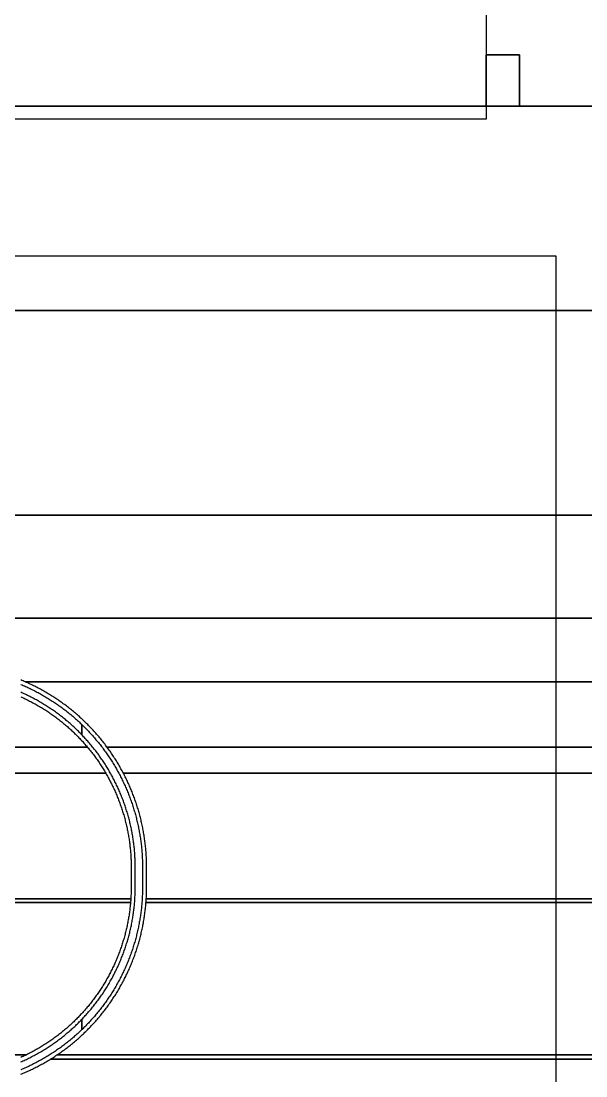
# Model space of a CAD drawing. Extents: x -3500 to 3500, y -3500 to 3500.
# Drawn here: x -581 to -305, y -1337 to -821 of the extents above; entities that cross this region are included whole.
import ezdxf

# ---------------------------------------------------------------- set-up
doc = ezdxf.new("R2010")
doc.units = 0
for name, color, linetype in [('L5D0', 3, 'CONTINUOUS'), ('L5D100', 7, 'CONTINUOUS'), ('L5D101', 6, 'CONTINUOUS'), ('L5D11', 2, 'CONTINUOUS'), ('L5D99', 4, 'CONTINUOUS')]:
    doc.layers.add(name, color=color, linetype=linetype)

# ---------------------------------------------------------------- blocks, each defined once
blk = doc.blocks.new('ground_main_5')
at = {"layer": 'L5D0'}
for points in [[(374.429, -1112.841), (-2334.91, -1112.841)], [(-2334.91, -1112.841), (374.429, -1112.841)], [(266.949, -1175.904), (-539.1215, -1175.904), (-539.478, -1175.4245), (-539.8565, -1174.9215), (-540.2385, -1174.421), (-540.624, -1173.923), (-541.012, -1173.4275), (-541.4035, -1172.934), (-541.798, -1172.4435), (-542.196, -1171.9555), (-542.597, -1171.4695), (-543.0005, -1170.9865), (-543.4075, -1170.506), (-543.8175, -1170.028), (-544.2305, -1169.553), (-544.6465, -1169.0805), (-545.066, -1168.6105), (-545.488, -1168.143), (-545.913, -1167.6785), (-546.3405, -1167.2165), (-546.7715, -1166.7575), (-547.2055, -1166.301), (-547.642, -1165.847), (-548.0815, -1165.3965), (-548.524, -1164.948), (-548.969, -1164.503), (-549.4175, -1164.0605), (-549.868, -1163.621), (-550.322, -1163.1845), (-550.7785, -1162.7505), (-551.2375, -1162.3195), (-551.575, -1162.007), (-551.6995, -1161.892), (-552.164, -1161.467), (-552.6315, -1161.045), (-553.1015, -1160.6255), (-553.574, -1160.2095), (-554.049, -1159.7965), (-554.527, -1159.3865), (-555.0075, -1158.9795), (-555.4905, -1158.576), (-555.9765, -1158.175), (-556.4645, -1157.7775), (-556.955, -1157.3825), (-557.4485, -1156.991), (-557.944, -1156.603), (-558.442, -1156.2175), (-558.9425, -1155.8355), (-559.4455, -1155.457), (-559.951, -1155.0815), (-560.459, -1154.709), (-560.969, -1154.34), (-561.4815, -1153.974), (-561.996, -1153.6115), (-562.513, -1153.252), (-563.0325, -1152.896), (-563.554, -1152.543), (-564.078, -1152.1935), (-564.604, -1151.8475), (-565.1325, -1151.505), (-565.6625, -1151.1655), (-566.195, -1150.8295), (-566.73, -1150.497), (-567.2665, -1150.168), (-567.8055, -1149.842), (-568.3465, -1149.52), (-568.8895, -1149.201), (-569.4345, -1148.8855), (-569.9815, -1148.5735), (-570.5305, -1148.265), (-571.081, -1147.96), (-571.634, -1147.6585), (-572.189, -1147.3605), (-572.7455, -1147.0665), (-573.304, -1146.7755), (-573.864, -1146.488), (-574.4265, -1146.2045), (-574.99, -1145.9245), (-575.556, -1145.648), (-576.1235, -1145.375), (-576.6925, -1145.1055), (-577.2635, -1144.84), (-577.836, -1144.5775), (-578.41, -1144.3195), (-578.986, -1144.0645), (-579.5635, -1143.8135), (-580.1425, -1143.566), (-580.723, -1143.3225), (-581.305, -1143.082)], [(-581.264, -1151.314), (-580.714, -1151.563), (-580.166, -1151.816), (-579.6195, -1152.0725), (-579.0745, -1152.3325), (-578.5315, -1152.5965), (-577.9905, -1152.8635), (-577.451, -1153.1345), (-576.9135, -1153.409), (-576.3775, -1153.687), (-575.8435, -1153.9685), (-575.3115, -1154.2535), (-574.781, -1154.542), (-574.2525, -1154.834), (-573.7265, -1155.1295), (-573.202, -1155.4285), (-572.6795, -1155.7305), (-572.159, -1156.0365), (-571.6405, -1156.346), (-571.124, -1156.6585), (-570.61, -1156.9745), (-570.098, -1157.294), (-569.5875, -1157.617), (-569.08, -1157.943), (-568.574, -1158.2725), (-568.0705, -1158.6055), (-567.569, -1158.942), (-567.07, -1159.2815), (-566.573, -1159.624), (-566.0785, -1159.97), (-565.586, -1160.3195), (-565.096, -1160.672), (-564.6085, -1161.028), (-564.123, -1161.387), (-563.6405, -1161.749), (-563.1595, -1162.1145), (-562.6815, -1162.483), (-562.206, -1162.8545), (-561.733, -1163.2295), (-561.262, -1163.6075), (-560.794, -1163.9885), (-560.328, -1164.3725), (-559.865, -1164.7595), (-559.4045, -1165.15), (-558.9465, -1165.543), (-558.491, -1165.9395), (-558.0385, -1166.3385), (-557.588, -1166.741), (-557.141, -1167.146), (-556.696, -1167.554), (-556.254, -1167.9655), (-555.8145, -1168.3795), (-555.378, -1168.796), (-554.944, -1169.216), (-554.513, -1169.6385), (-554.085, -1170.064), (-553.6595, -1170.492), (-553.237, -1170.923), (-552.817, -1171.357), (-552.4, -1171.7935), (-551.9865, -1172.233), (-551.575, -1172.675), (-551.167, -1173.12), (-550.762, -1173.5675), (-550.3595, -1174.0175), (-549.9605, -1174.47), (-549.564, -1174.9255), (-549.171, -1175.3835), (-548.7805, -1175.844), (-548.7305, -1175.904), (-2334.91, -1175.904)], [(-2334.91, -1175.904), (-548.7305, -1175.904), (-548.3935, -1176.307), (-548.0095, -1176.773), (-547.6285, -1177.241), (-547.2505, -1177.712), (-546.8755, -1178.185), (-546.504, -1178.6605), (-546.1355, -1179.1385), (-545.77, -1179.6195), (-545.408, -1180.102), (-545.049, -1180.5875), (-544.693, -1181.075), (-544.3405, -1181.565), (-543.991, -1182.0575), (-543.645, -1182.552), (-543.3025, -1183.049), (-542.963, -1183.548), (-542.6265, -1184.0495), (-542.2935, -1184.553), (-541.964, -1185.059), (-541.638, -1185.5665), (-541.315, -1186.077), (-540.9955, -1186.589), (-540.6795, -1187.1035), (-540.367, -1187.6195), (-540.0575, -1188.138), (-539.7515, -1188.6585), (-539.4495, -1189.181), (-539.1505, -1189.7055), (-538.855, -1190.2315), (-538.563, -1190.76), (-538.2745, -1191.2905), (-537.9895, -1191.8225), (-537.708, -1192.3565), (-537.43, -1192.8925), (-537.1555, -1193.43), (-536.8845, -1193.9695), (-536.6175, -1194.5105), (-536.3535, -1195.0535), (-536.0935, -1195.5985), (-535.837, -1196.145), (-535.584, -1196.693), (-535.335, -1197.243), (-535.089, -1197.794), (-534.847, -1198.3475), (-534.609, -1198.902), (-534.374, -1199.458), (-534.143, -1200.0155), (-533.916, -1200.575), (-533.692, -1201.1355), (-533.4725, -1201.698), (-533.256, -1202.2615), (-533.0435, -1202.8265), (-532.835, -1203.393), (-532.63, -1203.9605), (-532.4285, -1204.53), (-532.231, -1205.1), (-532.0375, -1205.672), (-531.8475, -1206.245), (-531.6615, -1206.819), (-531.479, -1207.3945), (-531.3005, -1207.971), (-531.1255, -1208.549), (-530.9545, -1209.128), (-530.7875, -1209.708), (-530.624, -1210.289), (-530.465, -1210.8715), (-530.309, -1211.4545), (-530.1575, -1212.039), (-530.0095, -1212.624), (-529.8655, -1213.2105), (-529.7255, -1213.7975), (-529.589, -1214.3855), (-529.457, -1214.9745), (-529.3285, -1215.5645), (-529.2035, -1216.155), (-529.083, -1216.7465), (-528.966, -1217.339), (-528.8535, -1217.932), (-528.7445, -1218.5255), (-528.6395, -1219.12), (-528.538, -1219.715), (-528.441, -1220.311), (-528.348, -1220.9075), (-528.2585, -1221.5045), (-528.173, -1222.102), (-528.0915, -1222.7), (-528.014, -1223.2985), (-527.9405, -1223.898), (-527.871, -1224.4975), (-527.8055, -1225.0975), (-527.744, -1225.698), (-527.686, -1226.299), (-527.6325, -1226.9), (-527.5825, -1227.502), (-527.537, -1228.1035), (-527.495, -1228.706), (-527.4575, -1229.3085), (-527.4235, -1229.911), (-527.3935, -1230.514), (-527.3675, -1231.117), (-527.346, -1231.7205), (-527.328, -1232.324), (-527.314, -1232.927), (-527.304, -1233.531), (-527.298, -1234.1345), (-527.296, -1234.738), (-527.296, -1244.262), (-527.298, -1244.8655), (-527.304, -1245.469), (-527.314, -1246.073), (-527.328, -1246.676), (-527.346, -1247.2795), (-527.3675, -1247.883), (-527.3935, -1248.486), (-527.4235, -1249.089), (-527.4575, -1249.6915), (-527.4825, -1250.094), (-2337.455, -1250.094)], [(229.93, -1250.094), (-519.9185, -1250.094), (-519.908, -1249.926), (-519.874, -1249.297), (-519.844, -1248.668), (-519.818, -1248.039), (-519.796, -1247.4095), (-519.778, -1246.7805), (-519.764, -1246.151), (-519.754, -1245.521), (-519.748, -1244.8915), (-519.746, -1244.262), (-519.746, -1234.738), (-519.748, -1234.1085), (-519.754, -1233.479), (-519.764, -1232.849), (-519.778, -1232.2195), (-519.796, -1231.5905), (-519.818, -1230.961), (-519.844, -1230.332), (-519.874, -1229.703), (-519.908, -1229.074), (-519.946, -1228.4455), (-519.988, -1227.8175), (-520.034, -1227.1895), (-520.084, -1226.5615), (-520.138, -1225.9345), (-520.196, -1225.3075), (-520.258, -1224.6805), (-520.324, -1224.0545), (-520.394, -1223.4285), (-520.468, -1222.8035), (-520.546, -1222.1785), (-520.6275, -1221.554), (-520.7135, -1220.9305), (-520.8035, -1220.307), (-520.897, -1219.6845), (-520.9945, -1219.0625), (-521.0965, -1218.441), (-521.202, -1217.8205), (-521.3115, -1217.2005), (-521.425, -1216.581), (-521.5425, -1215.9625), (-521.664, -1215.3445), (-521.789, -1214.7275), (-521.9185, -1214.111), (-522.0515, -1213.4955), (-522.1885, -1212.881), (-522.3295, -1212.2675), (-522.4745, -1211.6545), (-522.623, -1211.0425), (-522.776, -1210.432), (-522.9325, -1209.822), (-523.0925, -1209.213), (-523.257, -1208.605), (-523.425, -1207.9985), (-523.597, -1207.3925), (-523.773, -1206.788), (-523.9525, -1206.1845), (-524.136, -1205.582), (-524.3235, -1204.981), (-524.5145, -1204.381), (-524.7095, -1203.7825), (-524.908, -1203.185), (-525.111, -1202.5885), (-525.317, -1201.9935), (-525.5275, -1201.4), (-525.741, -1200.808), (-525.959, -1200.217), (-526.18, -1199.6275), (-526.4055, -1199.0395), (-526.6345, -1198.453), (-526.867, -1197.868), (-527.103, -1197.284), (-527.3435, -1196.702), (-527.587, -1196.1215), (-527.8345, -1195.5425), (-528.0855, -1194.965), (-528.3405, -1194.389), (-528.5985, -1193.815), (-528.861, -1193.2425), (-529.1265, -1192.6715), (-529.396, -1192.1025), (-529.669, -1191.535), (-529.9455, -1190.9695), (-530.2255, -1190.4055), (-530.509, -1189.843), (-530.7965, -1189.283), (-531.0875, -1188.7245), (-531.3815, -1188.168), (-531.6795, -1187.613), (-531.981, -1187.06), (-532.286, -1186.5095), (-532.5945, -1185.9605), (-532.9065, -1185.4135), (-533.222, -1184.8685), (-533.541, -1184.3255), (-533.863, -1183.7845), (-534.189, -1183.2455), (-534.518, -1182.709), (-534.8505, -1182.174), (-535.1865, -1181.6415), (-535.526, -1181.1115), (-535.8685, -1180.583), (-536.2145, -1180.057), (-536.564, -1179.533), (-536.917, -1179.0115), (-537.273, -1178.492), (-537.632, -1177.975), (-537.995, -1177.4605), (-538.361, -1176.948), (-538.73, -1176.438), (-539.1025, -1175.93), (-539.1215, -1175.904), (266.949, -1175.904)], [(-2337.455, -1250.094), (-527.4825, -1250.094), (-527.495, -1250.294), (-527.537, -1250.8965), (-527.5825, -1251.498), (-527.6325, -1252.1), (-527.686, -1252.701), (-527.744, -1253.302), (-527.8055, -1253.9025), (-527.871, -1254.5025), (-527.9405, -1255.102), (-528.014, -1255.7015), (-528.0915, -1256.3), (-528.173, -1256.898), (-528.2585, -1257.4955), (-528.348, -1258.0925), (-528.441, -1258.689), (-528.538, -1259.285), (-528.6395, -1259.88), (-528.7445, -1260.4745), (-528.8535, -1261.068), (-528.966, -1261.661), (-529.083, -1262.2535), (-529.2035, -1262.845), (-529.3285, -1263.4355), (-529.457, -1264.0255), (-529.589, -1264.6145), (-529.7255, -1265.2025), (-529.8655, -1265.7895), (-530.0095, -1266.376), (-530.1575, -1266.961), (-530.309, -1267.5455), (-530.465, -1268.1285), (-530.624, -1268.711), (-530.7875, -1269.292), (-530.9545, -1269.872), (-531.1255, -1270.451), (-531.3005, -1271.029), (-531.479, -1271.6055), (-531.6615, -1272.181), (-531.8475, -1272.755), (-532.0375, -1273.328), (-532.231, -1273.9), (-532.4285, -1274.4705), (-532.63, -1275.0395), (-532.835, -1275.607), (-533.0435, -1276.1735), (-533.256, -1276.7385), (-533.4725, -1277.302), (-533.692, -1277.8645), (-533.916, -1278.425), (-534.143, -1278.9845), (-534.374, -1279.542), (-534.609, -1280.098), (-534.847, -1280.6525), (-535.089, -1281.206), (-535.335, -1281.757), (-535.584, -1282.307), (-535.837, -1282.855), (-536.0935, -1283.4015), (-536.3535, -1283.9465), (-536.6175, -1284.4895), (-536.8845, -1285.0305), (-537.1555, -1285.57), (-537.43, -1286.1075), (-537.708, -1286.6435), (-537.9895, -1287.1775), (-538.2745, -1287.7095), (-538.563, -1288.24), (-538.855, -1288.7685), (-539.1505, -1289.2945), (-539.4495, -1289.819), (-539.7515, -1290.3415), (-540.0575, -1290.862), (-540.367, -1291.3805), (-540.6795, -1291.8965), (-540.9955, -1292.411), (-541.315, -1292.923), (-541.638, -1293.4335), (-541.964, -1293.941), (-542.2935, -1294.447), (-542.6265, -1294.9505), (-542.963, -1295.452), (-543.3025, -1295.951), (-543.645, -1296.448), (-543.991, -1296.9425), (-544.3405, -1297.435), (-544.693, -1297.925), (-545.049, -1298.4125), (-545.408, -1298.898), (-545.77, -1299.3805), (-546.1355, -1299.8615), (-546.504, -1300.3395), (-546.8755, -1300.815), (-547.2505, -1301.288), (-547.6285, -1301.759), (-548.0095, -1302.227), (-548.3935, -1302.693), (-548.7805, -1303.156), (-549.171, -1303.6165), (-549.564, -1304.0745), (-549.9605, -1304.53), (-550.3595, -1304.9825), (-550.762, -1305.4325), (-551.167, -1305.88), (-551.575, -1306.325), (-551.9865, -1306.767), (-552.4, -1307.2065), (-552.817, -1307.643), (-553.237, -1308.077), (-553.6595, -1308.508), (-554.085, -1308.936), (-554.513, -1309.3615), (-554.944, -1309.784), (-555.378, -1310.204), (-555.8145, -1310.6205), (-556.254, -1311.0345), (-556.696, -1311.446), (-557.141, -1311.854), (-557.588, -1312.259), (-558.0385, -1312.6615), (-558.491, -1313.0605), (-558.9465, -1313.457), (-559.4045, -1313.85), (-559.865, -1314.2405), (-560.328, -1314.6275), (-560.794, -1315.0115), (-561.262, -1315.3925), (-561.733, -1315.7705), (-562.206, -1316.1455), (-562.6815, -1316.517), (-563.1595, -1316.8855), (-563.6405, -1317.251), (-564.123, -1317.613), (-564.6085, -1317.972), (-565.096, -1318.328), (-565.586, -1318.6805), (-566.0785, -1319.03), (-566.573, -1319.376), (-567.07, -1319.7185), (-567.569, -1320.058), (-568.0705, -1320.3945), (-568.574, -1320.7275), (-569.08, -1321.057), (-569.5875, -1321.383), (-570.098, -1321.706), (-570.61, -1322.0255), (-571.124, -1322.3415), (-571.6405, -1322.654), (-572.159, -1322.9635), (-572.6795, -1323.2695), (-573.202, -1323.5715), (-573.7265, -1323.8705), (-574.2525, -1324.166), (-574.781, -1324.458), (-575.3115, -1324.7465), (-575.8435, -1325.0315), (-576.3775, -1325.313), (-576.9135, -1325.591), (-577.451, -1325.8655), (-577.9905, -1326.1365), (-578.5315, -1326.4035), (-579.0745, -1326.6675), (-579.6195, -1326.9275), (-580.166, -1327.184), (-580.714, -1327.437), (-581.264, -1327.686)], [(226.159, -1328.456), (-566.6545, -1328.456), (-566.195, -1328.1705), (-565.6625, -1327.8345), (-565.1325, -1327.495), (-564.604, -1327.1525), (-564.078, -1326.8065), (-563.554, -1326.457), (-563.0325, -1326.104), (-562.513, -1325.748), (-561.996, -1325.3885), (-561.4815, -1325.026), (-560.969, -1324.66), (-560.459, -1324.291), (-559.951, -1323.9185), (-559.4455, -1323.543), (-558.9425, -1323.1645), (-558.442, -1322.7825), (-557.944, -1322.397), (-557.4485, -1322.009), (-556.955, -1321.6175), (-556.4645, -1321.2225), (-555.9765, -1320.825), (-555.4905, -1320.424), (-555.0075, -1320.0205), (-554.527, -1319.6135), (-554.049, -1319.2035), (-553.574, -1318.7905), (-553.1015, -1318.3745), (-552.6315, -1317.955), (-552.164, -1317.533), (-551.6995, -1317.108), (-551.575, -1316.993), (-551.2375, -1316.6805), (-550.7785, -1316.2495), (-550.322, -1315.8155), (-549.868, -1315.379), (-549.4175, -1314.9395), (-548.969, -1314.497), (-548.524, -1314.052), (-548.0815, -1313.6035), (-547.642, -1313.153), (-547.2055, -1312.699), (-546.7715, -1312.2425), (-546.3405, -1311.7835), (-545.913, -1311.3215), (-545.488, -1310.857), (-545.066, -1310.3895), (-544.6465, -1309.9195), (-544.2305, -1309.447), (-543.8175, -1308.972), (-543.4075, -1308.494), (-543.0005, -1308.0135), (-542.671, -1307.619), (-542.597, -1307.5305), (-542.196, -1307.0445), (-541.798, -1306.5565), (-541.4035, -1306.066), (-541.012, -1305.5725), (-540.624, -1305.077), (-540.2385, -1304.579), (-539.8565, -1304.0785), (-539.478, -1303.5755), (-539.1025, -1303.07), (-538.73, -1302.562), (-538.361, -1302.052), (-537.995, -1301.5395), (-537.632, -1301.025), (-537.273, -1300.508), (-536.917, -1299.9885), (-536.564, -1299.467), (-536.2145, -1298.943), (-535.8685, -1298.417), (-535.526, -1297.8885), (-535.1865, -1297.3585), (-534.8505, -1296.826), (-534.518, -1296.291), (-534.189, -1295.7545), (-533.863, -1295.2155), (-533.541, -1294.6745), (-533.222, -1294.1315), (-532.9065, -1293.5865), (-532.5945, -1293.0395), (-532.286, -1292.4905), (-531.981, -1291.94), (-531.6795, -1291.387), (-531.3815, -1290.832), (-531.0875, -1290.2755), (-530.7965, -1289.717), (-530.509, -1289.157), (-530.2255, -1288.5945), (-529.9455, -1288.0305), (-529.669, -1287.465), (-529.396, -1286.8975), (-529.1265, -1286.3285), (-528.861, -1285.7575), (-528.5985, -1285.185), (-528.3405, -1284.611), (-528.0855, -1284.035), (-527.8345, -1283.4575), (-527.587, -1282.8785), (-527.3435, -1282.298), (-527.103, -1281.716), (-526.867, -1281.132), (-526.6345, -1280.547), (-526.4055, -1279.9605), (-526.18, -1279.3725), (-525.959, -1278.783), (-525.741, -1278.192), (-525.5275, -1277.6), (-525.317, -1277.0065), (-525.111, -1276.4115), (-524.908, -1275.815), (-524.7095, -1275.2175), (-524.5145, -1274.619), (-524.3235, -1274.019), (-524.136, -1273.418), (-523.9525, -1272.8155), (-523.773, -1272.212), (-523.597, -1271.6075), (-523.425, -1271.0015), (-523.257, -1270.395), (-523.0925, -1269.787), (-522.9325, -1269.178), (-522.776, -1268.568), (-522.623, -1267.9575), (-522.4745, -1267.3455), (-522.3295, -1266.7325), (-522.1885, -1266.119), (-522.0515, -1265.5045), (-521.9185, -1264.889), (-521.789, -1264.2725), (-521.664, -1263.6555), (-521.5425, -1263.0375), (-521.425, -1262.419), (-521.3115, -1261.7995), (-521.202, -1261.1795), (-521.0965, -1260.559), (-520.9945, -1259.9375), (-520.897, -1259.3155), (-520.8035, -1258.693), (-520.7135, -1258.0695), (-520.6275, -1257.446), (-520.546, -1256.8215), (-520.468, -1256.1965), (-520.394, -1255.5715), (-520.324, -1254.9455), (-520.258, -1254.3195), (-520.196, -1253.6925), (-520.138, -1253.0655), (-520.084, -1252.4385), (-520.034, -1251.8105), (-519.988, -1251.1825), (-519.946, -1250.5545), (-519.9185, -1250.094), (229.93, -1250.094)], [(-581.305, -1335.918), (-580.723, -1335.6775), (-580.1425, -1335.434), (-579.5635, -1335.1865), (-578.986, -1334.9355), (-578.41, -1334.6805), (-577.836, -1334.4225), (-577.2635, -1334.16), (-576.6925, -1333.8945), (-576.1235, -1333.625), (-575.556, -1333.352), (-574.99, -1333.0755), (-574.4265, -1332.7955), (-573.864, -1332.512), (-573.304, -1332.2245), (-572.7455, -1331.9335), (-572.189, -1331.6395), (-571.634, -1331.3415), (-571.081, -1331.04), (-570.5305, -1330.735), (-569.9815, -1330.4265), (-569.4345, -1330.1145), (-568.8895, -1329.799), (-568.3465, -1329.48), (-567.8055, -1329.158), (-567.2665, -1328.832), (-566.73, -1328.503), (-566.6545, -1328.456), (226.159, -1328.456)]]:
    blk.add_lwpolyline(points, dxfattribs=at)
blk = doc.blocks.new('TOP_main_5_Cheese_diff')
at = {"layer": 'L5D101'}
blk.add_lwpolyline([(-353.76, -862.5), (-353.76, -837.5), (-337.5, -837.5), (-337.5, -862.5)], close=True, dxfattribs=at)
blk = doc.blocks.new('TOP_main_5_Cheese_100')
at = {"layer": 'L5D100'}
for points in [[(37.5, -862.5), (-37.5, -862.5), (-37.5, -837.5), (-62.5, -837.5), (-62.5, -862.5), (-137.5, -862.5), (-137.5, -837.5), (-162.5, -837.5), (-162.5, -862.5), (-237.5, -862.5), (-237.5, -837.5), (-262.5, -837.5), (-262.5, -862.5), (-337.5, -862.5), (-337.5, -837.5), (-353.759, -837.5), (-353.759, -862.5), (-1837.5, -862.5)], [(-2334.91, -1062.5), (-262.5, -1062.5), (-237.5, -1062.5), (-162.5, -1062.5), (-137.5, -1062.5), (-62.5, -1062.5), (-37.5, -1062.5), (-37.5, -1037.5), (-62.5, -1037.5), (-62.5, -1062.5), (-137.5, -1062.5), (-137.5, -1037.5), (-162.5, -1037.5), (-162.5, -1062.5), (-237.5, -1062.5), (-237.5, -1037.5), (-262.5, -1037.5), (-262.5, -1062.5), (-2334.91, -1062.5)], [(-2334.91, -962.5), (-262.5, -962.5), (-237.5, -962.5), (-162.5, -962.5), (-137.5, -962.5), (-62.5, -962.5), (-37.5, -962.5), (-37.5, -937.5), (-62.5, -937.5), (-62.5, -962.5), (-137.5, -962.5), (-137.5, -937.5), (-162.5, -937.5), (-162.5, -962.5), (-237.5, -962.5), (-237.5, -937.5), (-262.5, -937.5), (-262.5, -962.5), (-2334.91, -962.5)], [(-2334.91, -862.5), (2334.91, -862.5)], [(301.1905, -1143.983), (-37.5, -1143.983), (-37.5, -1137.5), (-62.5, -1137.5), (-62.5, -1143.983), (-137.5, -1143.983), (-137.5, -1137.5), (-162.5, -1137.5), (-162.5, -1143.983), (-237.5, -1143.983), (-237.5, -1137.5), (-262.5, -1137.5), (-262.5, -1143.983), (-579.174, -1143.983), (-579.5635, -1143.8135), (-580.1425, -1143.566), (-580.723, -1143.3225), (-581.305, -1143.082)], [(-581.264, -1151.314), (-580.714, -1151.563), (-580.166, -1151.816), (-579.6195, -1152.0725), (-579.0745, -1152.3325), (-578.5315, -1152.5965), (-577.9905, -1152.8635), (-577.451, -1153.1345), (-576.9135, -1153.409), (-576.3775, -1153.687), (-575.8435, -1153.9685), (-575.3115, -1154.2535), (-574.781, -1154.542), (-574.2525, -1154.834), (-573.7265, -1155.1295), (-573.202, -1155.4285), (-572.6795, -1155.7305), (-572.159, -1156.0365), (-571.6405, -1156.346), (-571.124, -1156.6585), (-570.61, -1156.9745), (-570.098, -1157.294), (-569.5875, -1157.617), (-569.08, -1157.943), (-568.574, -1158.2725), (-568.0705, -1158.6055), (-567.569, -1158.942), (-567.07, -1159.2815), (-566.573, -1159.624), (-566.0785, -1159.97), (-565.586, -1160.3195), (-565.096, -1160.672), (-564.6085, -1161.028), (-564.123, -1161.387), (-563.6405, -1161.749), (-563.1595, -1162.1145), (-562.6815, -1162.483), (-562.206, -1162.8545), (-561.733, -1163.2295), (-561.262, -1163.6075), (-560.794, -1163.9885), (-560.328, -1164.3725), (-559.865, -1164.7595), (-559.4045, -1165.15), (-558.9465, -1165.543), (-558.491, -1165.9395), (-558.0385, -1166.3385), (-557.588, -1166.741), (-557.141, -1167.146), (-556.696, -1167.554), (-556.254, -1167.9655), (-555.8145, -1168.3795), (-555.378, -1168.796), (-554.944, -1169.216), (-554.513, -1169.6385), (-554.085, -1170.064), (-553.6595, -1170.492), (-553.237, -1170.923), (-552.817, -1171.357), (-552.4, -1171.7935), (-551.9865, -1172.233), (-551.575, -1172.675), (-551.167, -1173.12), (-550.762, -1173.5675), (-550.3595, -1174.0175), (-549.9605, -1174.47), (-549.564, -1174.9255), (-549.171, -1175.3835), (-548.7805, -1175.844), (-548.7305, -1175.904), (-548.3935, -1176.307), (-548.0095, -1176.773), (-547.6285, -1177.241), (-547.2505, -1177.712), (-546.8755, -1178.185), (-546.504, -1178.6605), (-546.1355, -1179.1385), (-545.77, -1179.6195), (-545.408, -1180.102), (-545.049, -1180.5875), (-544.693, -1181.075), (-544.3405, -1181.565), (-543.991, -1182.0575), (-543.645, -1182.552), (-543.3025, -1183.049), (-542.963, -1183.548), (-542.6265, -1184.0495), (-542.2935, -1184.553), (-541.964, -1185.059), (-541.638, -1185.5665), (-541.315, -1186.077), (-540.9955, -1186.589), (-540.6795, -1187.1035), (-540.367, -1187.6195), (-540.0575, -1188.138), (-539.7515, -1188.6585), (-539.7135, -1188.7245), (-2334.91, -1188.7245)], [(257.2465, -1188.7245), (-531.0875, -1188.7245), (-531.3815, -1188.168), (-531.6795, -1187.613), (-531.981, -1187.06), (-532.286, -1186.5095), (-532.5945, -1185.9605), (-532.9065, -1185.4135), (-533.222, -1184.8685), (-533.541, -1184.3255), (-533.863, -1183.7845), (-534.189, -1183.2455), (-534.518, -1182.709), (-534.8505, -1182.174), (-535.1865, -1181.6415), (-535.526, -1181.1115), (-535.8685, -1180.583), (-536.2145, -1180.057), (-536.564, -1179.533), (-536.917, -1179.0115), (-537.273, -1178.492), (-537.632, -1177.975), (-537.995, -1177.4605), (-538.361, -1176.948), (-538.73, -1176.438), (-539.1025, -1175.93), (-539.1215, -1175.904), (-539.478, -1175.4245), (-539.8565, -1174.9215), (-540.2385, -1174.421), (-540.624, -1173.923), (-541.012, -1173.4275), (-541.4035, -1172.934), (-541.798, -1172.4435), (-542.196, -1171.9555), (-542.597, -1171.4695), (-543.0005, -1170.9865), (-543.4075, -1170.506), (-543.8175, -1170.028), (-544.2305, -1169.553), (-544.6465, -1169.0805), (-545.066, -1168.6105), (-545.488, -1168.143), (-545.913, -1167.6785), (-546.3405, -1167.2165), (-546.7715, -1166.7575), (-547.2055, -1166.301), (-547.642, -1165.847), (-548.0815, -1165.3965), (-548.524, -1164.948), (-548.969, -1164.503), (-549.4175, -1164.0605), (-549.868, -1163.621), (-550.322, -1163.1845), (-550.7785, -1162.7505), (-551.0455, -1162.5), (-551.2375, -1162.3195), (-551.575, -1162.007), (-551.6995, -1161.892), (-552.164, -1161.467), (-552.6315, -1161.045), (-553.1015, -1160.6255), (-553.574, -1160.2095), (-554.049, -1159.7965), (-554.527, -1159.3865), (-555.0075, -1158.9795), (-555.4905, -1158.576), (-555.9765, -1158.175), (-556.4645, -1157.7775), (-556.955, -1157.3825), (-557.4485, -1156.991), (-557.944, -1156.603), (-558.442, -1156.2175), (-558.9425, -1155.8355), (-559.4455, -1155.457), (-559.951, -1155.0815), (-560.459, -1154.709), (-560.969, -1154.34), (-561.4815, -1153.974), (-561.996, -1153.6115), (-562.513, -1153.252), (-563.0325, -1152.896), (-563.554, -1152.543), (-564.078, -1152.1935), (-564.604, -1151.8475), (-565.1325, -1151.505), (-565.6625, -1151.1655), (-566.195, -1150.8295), (-566.73, -1150.497), (-567.2665, -1150.168), (-567.8055, -1149.842), (-568.3465, -1149.52), (-568.8895, -1149.201), (-569.4345, -1148.8855), (-569.9815, -1148.5735), (-570.5305, -1148.265), (-571.081, -1147.96), (-571.634, -1147.6585), (-572.189, -1147.3605), (-572.7455, -1147.0665), (-573.304, -1146.7755), (-573.864, -1146.488), (-574.4265, -1146.2045), (-574.99, -1145.9245), (-575.556, -1145.648), (-576.1235, -1145.375), (-576.6925, -1145.1055), (-577.2635, -1144.84), (-577.836, -1144.5775), (-578.41, -1144.3195), (-578.986, -1144.0645), (-579.174, -1143.983), (-262.5, -1143.983)], [(-2334.91, -1188.7245), (-539.7135, -1188.7245), (-539.4495, -1189.181), (-539.1505, -1189.7055), (-538.855, -1190.2315), (-538.563, -1190.76), (-538.2745, -1191.2905), (-537.9895, -1191.8225), (-537.708, -1192.3565), (-537.43, -1192.8925), (-537.1555, -1193.43), (-536.8845, -1193.9695), (-536.6175, -1194.5105), (-536.3535, -1195.0535), (-536.0935, -1195.5985), (-535.837, -1196.145), (-535.584, -1196.693), (-535.335, -1197.243), (-535.089, -1197.794), (-534.847, -1198.3475), (-534.609, -1198.902), (-534.374, -1199.458), (-534.143, -1200.0155), (-533.916, -1200.575), (-533.692, -1201.1355), (-533.4725, -1201.698), (-533.256, -1202.2615), (-533.0435, -1202.8265), (-532.835, -1203.393), (-532.63, -1203.9605), (-532.4285, -1204.53), (-532.231, -1205.1), (-532.0375, -1205.672), (-531.8475, -1206.245), (-531.6615, -1206.819), (-531.479, -1207.3945), (-531.3005, -1207.971), (-531.1255, -1208.549), (-530.9545, -1209.128), (-530.7875, -1209.708), (-530.624, -1210.289), (-530.465, -1210.8715), (-530.309, -1211.4545), (-530.1575, -1212.039), (-530.0095, -1212.624), (-529.8655, -1213.2105), (-529.7255, -1213.7975), (-529.589, -1214.3855), (-529.457, -1214.9745), (-529.3285, -1215.5645), (-529.2035, -1216.155), (-529.083, -1216.7465), (-528.966, -1217.339), (-528.8535, -1217.932), (-528.7445, -1218.5255), (-528.6395, -1219.12), (-528.538, -1219.715), (-528.441, -1220.311), (-528.348, -1220.9075), (-528.2585, -1221.5045), (-528.173, -1222.102), (-528.0915, -1222.7), (-528.014, -1223.2985), (-527.9405, -1223.898), (-527.871, -1224.4975), (-527.8055, -1225.0975), (-527.744, -1225.698), (-527.686, -1226.299), (-527.6325, -1226.9), (-527.5825, -1227.502), (-527.537, -1228.1035), (-527.495, -1228.706), (-527.4575, -1229.3085), (-527.4235, -1229.911), (-527.3935, -1230.514), (-527.3675, -1231.117), (-527.346, -1231.7205), (-527.328, -1232.324), (-527.314, -1232.927), (-527.304, -1233.531), (-527.298, -1234.1345), (-527.296, -1234.738), (-527.296, -1244.262), (-527.298, -1244.8655), (-527.304, -1245.469), (-527.314, -1246.073), (-527.328, -1246.676), (-527.346, -1247.2795), (-527.3675, -1247.883), (-527.3935, -1248.486), (-527.4235, -1249.089), (-527.4575, -1249.6915), (-527.4825, -1250.094), (-527.495, -1250.294), (-527.537, -1250.8965), (-527.5825, -1251.498), (-527.622, -1251.975), (-2337.5495, -1251.975)], [(-262.5, -1251.975), (-520.0475, -1251.975), (-520.034, -1251.8105), (-519.988, -1251.1825), (-519.946, -1250.5545), (-519.9185, -1250.094), (-519.908, -1249.926), (-519.874, -1249.297), (-519.844, -1248.668), (-519.818, -1248.039), (-519.796, -1247.4095), (-519.778, -1246.7805), (-519.764, -1246.151), (-519.754, -1245.521), (-519.748, -1244.8915), (-519.746, -1244.262), (-519.746, -1234.738), (-519.748, -1234.1085), (-519.754, -1233.479), (-519.764, -1232.849), (-519.778, -1232.2195), (-519.796, -1231.5905), (-519.818, -1230.961), (-519.844, -1230.332), (-519.874, -1229.703), (-519.908, -1229.074), (-519.946, -1228.4455), (-519.988, -1227.8175), (-520.034, -1227.1895), (-520.084, -1226.5615), (-520.138, -1225.9345), (-520.196, -1225.3075), (-520.258, -1224.6805), (-520.324, -1224.0545), (-520.394, -1223.4285), (-520.468, -1222.8035), (-520.546, -1222.1785), (-520.6275, -1221.554), (-520.7135, -1220.9305), (-520.8035, -1220.307), (-520.897, -1219.6845), (-520.9945, -1219.0625), (-521.0965, -1218.441), (-521.202, -1217.8205), (-521.3115, -1217.2005), (-521.425, -1216.581), (-521.5425, -1215.9625), (-521.664, -1215.3445), (-521.789, -1214.7275), (-521.9185, -1214.111), (-522.0515, -1213.4955), (-522.1885, -1212.881), (-522.3295, -1212.2675), (-522.4745, -1211.6545), (-522.623, -1211.0425), (-522.776, -1210.432), (-522.9325, -1209.822), (-523.0925, -1209.213), (-523.257, -1208.605), (-523.425, -1207.9985), (-523.597, -1207.3925), (-523.773, -1206.788), (-523.9525, -1206.1845), (-524.136, -1205.582), (-524.3235, -1204.981), (-524.5145, -1204.381), (-524.7095, -1203.7825), (-524.908, -1203.185), (-525.111, -1202.5885), (-525.317, -1201.9935), (-525.5275, -1201.4), (-525.741, -1200.808), (-525.959, -1200.217), (-526.18, -1199.6275), (-526.4055, -1199.0395), (-526.6345, -1198.453), (-526.867, -1197.868), (-527.103, -1197.284), (-527.3435, -1196.702), (-527.587, -1196.1215), (-527.8345, -1195.5425), (-528.0855, -1194.965), (-528.3405, -1194.389), (-528.5985, -1193.815), (-528.861, -1193.2425), (-529.1265, -1192.6715), (-529.396, -1192.1025), (-529.669, -1191.535), (-529.9455, -1190.9695), (-530.2255, -1190.4055), (-530.509, -1189.843), (-530.7965, -1189.283), (-531.0875, -1188.7245), (257.2465, -1188.7245)], [(-2337.5495, -1251.975), (-527.622, -1251.975), (-527.6325, -1252.1), (-527.686, -1252.701), (-527.744, -1253.302), (-527.8055, -1253.9025), (-527.871, -1254.5025), (-527.9405, -1255.102), (-528.014, -1255.7015), (-528.0915, -1256.3), (-528.173, -1256.898), (-528.2585, -1257.4955), (-528.348, -1258.0925), (-528.441, -1258.689), (-528.538, -1259.285), (-528.6395, -1259.88), (-528.7445, -1260.4745), (-528.8535, -1261.068), (-528.966, -1261.661), (-529.083, -1262.2535), (-529.2035, -1262.845), (-529.3285, -1263.4355), (-529.457, -1264.0255), (-529.589, -1264.6145), (-529.7255, -1265.2025), (-529.8655, -1265.7895), (-530.0095, -1266.376), (-530.1575, -1266.961), (-530.309, -1267.5455), (-530.465, -1268.1285), (-530.624, -1268.711), (-530.7875, -1269.292), (-530.9545, -1269.872), (-531.1255, -1270.451), (-531.3005, -1271.029), (-531.479, -1271.6055), (-531.6615, -1272.181), (-531.8475, -1272.755), (-532.0375, -1273.328), (-532.231, -1273.9), (-532.4285, -1274.4705), (-532.63, -1275.0395), (-532.835, -1275.607), (-533.0435, -1276.1735), (-533.256, -1276.7385), (-533.4725, -1277.302), (-533.692, -1277.8645), (-533.916, -1278.425), (-534.143, -1278.9845), (-534.374, -1279.542), (-534.609, -1280.098), (-534.847, -1280.6525), (-535.089, -1281.206), (-535.335, -1281.757), (-535.584, -1282.307), (-535.837, -1282.855), (-536.0935, -1283.4015), (-536.3535, -1283.9465), (-536.6175, -1284.4895), (-536.8845, -1285.0305), (-537.1555, -1285.57), (-537.43, -1286.1075), (-537.708, -1286.6435), (-537.9895, -1287.1775), (-538.2745, -1287.7095), (-538.563, -1288.24), (-538.855, -1288.7685), (-539.1505, -1289.2945), (-539.4495, -1289.819), (-539.7515, -1290.3415), (-540.0575, -1290.862), (-540.367, -1291.3805), (-540.6795, -1291.8965), (-540.9955, -1292.411), (-541.315, -1292.923), (-541.638, -1293.4335), (-541.964, -1293.941), (-542.2935, -1294.447), (-542.6265, -1294.9505), (-542.963, -1295.452), (-543.3025, -1295.951), (-543.645, -1296.448), (-543.991, -1296.9425), (-544.3405, -1297.435), (-544.693, -1297.925), (-545.049, -1298.4125), (-545.408, -1298.898), (-545.77, -1299.3805), (-546.1355, -1299.8615), (-546.504, -1300.3395), (-546.8755, -1300.815), (-547.2505, -1301.288), (-547.6285, -1301.759), (-548.0095, -1302.227), (-548.3935, -1302.693), (-548.7805, -1303.156), (-549.171, -1303.6165), (-549.564, -1304.0745), (-549.9605, -1304.53), (-550.3595, -1304.9825), (-550.762, -1305.4325), (-551.167, -1305.88), (-551.575, -1306.325), (-551.9865, -1306.767), (-552.4, -1307.2065), (-552.817, -1307.643), (-553.237, -1308.077), (-553.6595, -1308.508), (-554.085, -1308.936), (-554.513, -1309.3615), (-554.944, -1309.784), (-555.378, -1310.204), (-555.8145, -1310.6205), (-556.254, -1311.0345), (-556.696, -1311.446), (-557.141, -1311.854), (-557.588, -1312.259), (-558.0385, -1312.6615), (-558.491, -1313.0605), (-558.9465, -1313.457), (-559.4045, -1313.85), (-559.865, -1314.2405), (-560.328, -1314.6275), (-560.794, -1315.0115), (-561.262, -1315.3925), (-561.733, -1315.7705), (-562.206, -1316.1455), (-562.6815, -1316.517), (-563.1595, -1316.8855), (-563.6405, -1317.251), (-564.123, -1317.613), (-564.6085, -1317.972), (-565.096, -1318.328), (-565.586, -1318.6805), (-566.0785, -1319.03), (-566.573, -1319.376), (-567.07, -1319.7185), (-567.569, -1320.058), (-568.0705, -1320.3945), (-568.574, -1320.7275), (-569.08, -1321.057), (-569.5875, -1321.383), (-570.098, -1321.706), (-570.61, -1322.0255), (-571.124, -1322.3415), (-571.6405, -1322.654), (-572.159, -1322.9635), (-572.6795, -1323.2695), (-573.202, -1323.5715), (-573.7265, -1323.8705), (-574.2525, -1324.166), (-574.781, -1324.458), (-575.3115, -1324.7465), (-575.8435, -1325.0315), (-576.3775, -1325.313), (-576.9135, -1325.591), (-577.451, -1325.8655), (-577.9905, -1326.1365), (-578.504, -1326.39), (-2341.2925, -1326.39)], [(225.933, -1326.39), (-563.455, -1326.39), (-563.0325, -1326.104), (-562.513, -1325.748), (-561.996, -1325.3885), (-561.4815, -1325.026), (-560.969, -1324.66), (-560.459, -1324.291), (-559.951, -1323.9185), (-559.4455, -1323.543), (-558.9425, -1323.1645), (-558.442, -1322.7825), (-557.944, -1322.397), (-557.4485, -1322.009), (-556.955, -1321.6175), (-556.4645, -1321.2225), (-555.9765, -1320.825), (-555.4905, -1320.424), (-555.0075, -1320.0205), (-554.527, -1319.6135), (-554.049, -1319.2035), (-553.574, -1318.7905), (-553.1015, -1318.3745), (-552.6315, -1317.955), (-552.164, -1317.533), (-551.6995, -1317.108), (-551.575, -1316.993), (-551.2375, -1316.6805), (-550.7785, -1316.2495), (-550.322, -1315.8155), (-549.868, -1315.379), (-549.4175, -1314.9395), (-548.969, -1314.497), (-548.524, -1314.052), (-548.0815, -1313.6035), (-547.642, -1313.153), (-547.2055, -1312.699), (-546.7715, -1312.2425), (-546.3405, -1311.7835), (-545.913, -1311.3215), (-545.488, -1310.857), (-545.066, -1310.3895), (-544.6465, -1309.9195), (-544.2305, -1309.447), (-543.8175, -1308.972), (-543.4075, -1308.494), (-543.0005, -1308.0135), (-542.671, -1307.619), (-542.597, -1307.5305), (-542.196, -1307.0445), (-541.798, -1306.5565), (-541.4035, -1306.066), (-541.012, -1305.5725), (-540.624, -1305.077), (-540.2385, -1304.579), (-539.8565, -1304.0785), (-539.478, -1303.5755), (-539.1025, -1303.07), (-538.73, -1302.562), (-538.361, -1302.052), (-537.995, -1301.5395), (-537.632, -1301.025), (-537.273, -1300.508), (-536.917, -1299.9885), (-536.564, -1299.467), (-536.2145, -1298.943), (-535.8685, -1298.417), (-535.526, -1297.8885), (-535.1865, -1297.3585), (-534.8505, -1296.826), (-534.518, -1296.291), (-534.189, -1295.7545), (-533.863, -1295.2155), (-533.541, -1294.6745), (-533.222, -1294.1315), (-532.9065, -1293.5865), (-532.5945, -1293.0395), (-532.286, -1292.4905), (-531.981, -1291.94), (-531.6795, -1291.387), (-531.3815, -1290.832), (-531.0875, -1290.2755), (-530.7965, -1289.717), (-530.509, -1289.157), (-530.2255, -1288.5945), (-529.9455, -1288.0305), (-529.669, -1287.465), (-529.396, -1286.8975), (-529.1265, -1286.3285), (-528.861, -1285.7575), (-528.5985, -1285.185), (-528.3405, -1284.611), (-528.0855, -1284.035), (-527.8345, -1283.4575), (-527.587, -1282.8785), (-527.3435, -1282.298), (-527.103, -1281.716), (-526.867, -1281.132), (-526.6345, -1280.547), (-526.4055, -1279.9605), (-526.18, -1279.3725), (-525.959, -1278.783), (-525.741, -1278.192), (-525.5275, -1277.6), (-525.317, -1277.0065), (-525.111, -1276.4115), (-524.908, -1275.815), (-524.7095, -1275.2175), (-524.5145, -1274.619), (-524.3235, -1274.019), (-524.136, -1273.418), (-523.9525, -1272.8155), (-523.773, -1272.212), (-523.597, -1271.6075), (-523.425, -1271.0015), (-523.257, -1270.395), (-523.0925, -1269.787), (-522.9325, -1269.178), (-522.776, -1268.568), (-522.623, -1267.9575), (-522.4745, -1267.3455), (-522.3295, -1266.7325), (-522.1885, -1266.119), (-522.0515, -1265.5045), (-521.9185, -1264.889), (-521.789, -1264.2725), (-521.664, -1263.6555), (-521.5425, -1263.0375), (-521.4405, -1262.5), (-521.425, -1262.419), (-521.3115, -1261.7995), (-521.202, -1261.1795), (-521.0965, -1260.559), (-520.9945, -1259.9375), (-520.897, -1259.3155), (-520.8035, -1258.693), (-520.7135, -1258.0695), (-520.6275, -1257.446), (-520.546, -1256.8215), (-520.468, -1256.1965), (-520.394, -1255.5715), (-520.324, -1254.9455), (-520.258, -1254.3195), (-520.196, -1253.6925), (-520.138, -1253.0655), (-520.084, -1252.4385), (-520.0475, -1251.975), (-262.5, -1251.975)], [(-2341.2925, -1326.39), (-578.504, -1326.39), (-578.5315, -1326.4035), (-579.0745, -1326.6675), (-579.6195, -1326.9275), (-580.166, -1327.184), (-580.714, -1327.437), (-581.264, -1327.686)], [(-581.305, -1335.918), (-580.723, -1335.6775), (-580.1425, -1335.434), (-579.5635, -1335.1865), (-578.986, -1334.9355), (-578.41, -1334.6805), (-577.836, -1334.4225), (-577.2635, -1334.16), (-576.6925, -1333.8945), (-576.1235, -1333.625), (-575.556, -1333.352), (-574.99, -1333.0755), (-574.4265, -1332.7955), (-573.864, -1332.512), (-573.304, -1332.2245), (-572.7455, -1331.9335), (-572.189, -1331.6395), (-571.634, -1331.3415), (-571.081, -1331.04), (-570.5305, -1330.735), (-569.9815, -1330.4265), (-569.4345, -1330.1145), (-568.8895, -1329.799), (-568.3465, -1329.48), (-567.8055, -1329.158), (-567.2665, -1328.832), (-566.73, -1328.503), (-566.6545, -1328.456), (-566.195, -1328.1705), (-565.6625, -1327.8345), (-565.1325, -1327.495), (-564.604, -1327.1525), (-564.078, -1326.8065), (-563.554, -1326.457), (-563.455, -1326.39), (225.933, -1326.39)]]:
    blk.add_lwpolyline(points, dxfattribs=at)
blk = doc.blocks.new('TOP_main_5')
at = {"layer": 'L5D11'}
for points in [[(-581.203, -1145.289), (-580.6305, -1145.532), (-580.0595, -1145.778), (-579.49, -1146.028), (-578.922, -1146.2815), (-578.3555, -1146.539), (-577.791, -1146.8), (-577.228, -1147.064), (-576.6665, -1147.3325), (-576.107, -1147.604), (-575.5495, -1147.879), (-574.9935, -1148.158), (-574.439, -1148.4405), (-573.887, -1148.7265), (-573.3365, -1149.016), (-572.7875, -1149.309), (-572.241, -1149.6055), (-571.696, -1149.9055), (-571.153, -1150.209), (-570.612, -1150.5155), (-570.073, -1150.826), (-569.536, -1151.14), (-569.001, -1151.4575), (-568.468, -1151.778), (-567.9375, -1152.102), (-567.4085, -1152.4295), (-566.882, -1152.7605), (-566.3575, -1153.095), (-565.835, -1153.4325), (-565.315, -1153.7735), (-564.797, -1154.118), (-564.281, -1154.4655), (-563.7675, -1154.8165), (-563.2565, -1155.1705), (-562.7475, -1155.528), (-562.2405, -1155.889), (-561.736, -1156.253), (-561.234, -1156.62), (-560.7345, -1156.9905), (-560.237, -1157.364), (-559.7425, -1157.741), (-559.25, -1158.121), (-558.76, -1158.504), (-558.2725, -1158.89), (-557.7875, -1159.2795), (-557.305, -1159.672), (-556.825, -1160.0675), (-556.3475, -1160.466), (-555.8725, -1160.868), (-555.4, -1161.2725), (-554.9305, -1161.6805), (-554.4635, -1162.091), (-553.999, -1162.5045), (-553.537, -1162.9215), (-553.078, -1163.341), (-552.6215, -1163.7635), (-552.168, -1164.189), (-551.717, -1164.6175), (-551.386, -1164.936), (-551.386, -1169.96), (-551.8115, -1169.5205), (-552.2395, -1169.0835), (-552.6705, -1168.6495), (-553.1045, -1168.2185), (-553.5415, -1167.7905), (-553.981, -1167.365), (-554.4235, -1166.9425), (-554.8685, -1166.5225), (-555.3165, -1166.106), (-555.767, -1165.6925), (-556.22, -1165.2815), (-556.676, -1164.8735), (-557.1345, -1164.469), (-557.596, -1164.067), (-558.0595, -1163.668), (-558.526, -1163.2725), (-558.995, -1162.88), (-559.4665, -1162.49), (-559.941, -1162.1035), (-560.4175, -1161.72), (-560.8965, -1161.34), (-561.3785, -1160.963), (-561.8625, -1160.589), (-562.349, -1160.218), (-562.838, -1159.8505), (-563.329, -1159.486), (-563.823, -1159.125), (-564.319, -1158.767), (-564.8175, -1158.412), (-565.318, -1158.061), (-565.821, -1157.7125), (-566.3265, -1157.368), (-566.834, -1157.0265), (-567.3435, -1156.688), (-567.8555, -1156.3535), (-568.3695, -1156.022), (-568.886, -1155.694), (-569.404, -1155.369), (-569.9245, -1155.0475), (-570.4475, -1154.73), (-570.972, -1154.4155), (-571.499, -1154.1045), (-572.0275, -1153.7965), (-572.5585, -1153.4925), (-573.091, -1153.192), (-573.6255, -1152.895), (-574.1625, -1152.601), (-574.701, -1152.311), (-575.2415, -1152.0245), (-575.7835, -1151.7415), (-576.3275, -1151.462), (-576.8735, -1151.186), (-577.4215, -1150.9135), (-577.971, -1150.645), (-578.522, -1150.3795), (-579.075, -1150.118), (-579.63, -1149.86), (-580.186, -1149.606), (-580.744, -1149.3555), (-581.304, -1149.1085)], [(-581.304, -1329.8915), (-580.744, -1329.6445), (-580.186, -1329.394), (-579.63, -1329.14), (-579.075, -1328.882), (-578.522, -1328.6205), (-577.971, -1328.355), (-577.4215, -1328.0865), (-576.8735, -1327.814), (-576.3275, -1327.538), (-575.7835, -1327.2585), (-575.2415, -1326.9755), (-574.701, -1326.689), (-574.1625, -1326.399), (-573.6255, -1326.105), (-573.091, -1325.808), (-572.5585, -1325.5075), (-572.0275, -1325.2035), (-571.499, -1324.8955), (-570.972, -1324.5845), (-570.4475, -1324.27), (-569.9245, -1323.9525), (-569.404, -1323.631), (-568.886, -1323.306), (-568.3695, -1322.978), (-567.8555, -1322.6465), (-567.3435, -1322.312), (-566.834, -1321.9735), (-566.3265, -1321.632), (-565.821, -1321.2875), (-565.318, -1320.939), (-564.8175, -1320.588), (-564.319, -1320.233), (-563.823, -1319.875), (-563.329, -1319.514), (-562.838, -1319.1495), (-562.349, -1318.782), (-561.8625, -1318.411), (-561.3785, -1318.037), (-560.8965, -1317.66), (-560.4175, -1317.28), (-559.941, -1316.8965), (-559.4665, -1316.51), (-558.995, -1316.12), (-558.526, -1315.7275), (-558.0595, -1315.332), (-557.596, -1314.933), (-557.1345, -1314.531), (-556.676, -1314.1265), (-556.22, -1313.7185), (-555.767, -1313.3075), (-555.3165, -1312.894), (-554.8685, -1312.4775), (-554.4235, -1312.0575), (-553.981, -1311.635), (-553.5415, -1311.2095), (-553.1045, -1310.7815), (-552.6705, -1310.3505), (-552.2395, -1309.9165), (-551.8115, -1309.4795), (-551.386, -1309.04), (-551.386, -1314.064), (-551.717, -1314.3825), (-552.168, -1314.811), (-552.6215, -1315.2365), (-553.078, -1315.659), (-553.537, -1316.0785), (-553.999, -1316.4955), (-554.4635, -1316.909), (-554.9305, -1317.3195), (-555.4, -1317.7275), (-555.8725, -1318.132), (-556.3475, -1318.534), (-556.825, -1318.9325), (-557.305, -1319.328), (-557.7875, -1319.7205), (-558.2725, -1320.11), (-558.76, -1320.496), (-559.25, -1320.879), (-559.7425, -1321.259), (-560.237, -1321.636), (-560.7345, -1322.0095), (-561.234, -1322.38), (-561.736, -1322.747), (-562.2405, -1323.111), (-562.7475, -1323.472), (-563.2565, -1323.8295), (-563.7675, -1324.1835), (-564.281, -1324.5345), (-564.797, -1324.882), (-565.315, -1325.2265), (-565.835, -1325.5675), (-566.3575, -1325.905), (-566.882, -1326.2395), (-567.4085, -1326.5705), (-567.9375, -1326.898), (-568.468, -1327.222), (-569.001, -1327.5425), (-569.536, -1327.86), (-570.073, -1328.174), (-570.612, -1328.4845), (-571.153, -1328.791), (-571.696, -1329.0945), (-572.241, -1329.3945), (-572.7875, -1329.691), (-573.3365, -1329.984), (-573.887, -1330.2735), (-574.439, -1330.5595), (-574.9935, -1330.842), (-575.5495, -1331.121), (-576.107, -1331.396), (-576.6665, -1331.6675), (-577.228, -1331.936), (-577.791, -1332.2), (-578.3555, -1332.461), (-578.922, -1332.7185), (-579.49, -1332.972), (-580.0595, -1333.222), (-580.6305, -1333.468), (-581.203, -1333.711)]]:
    blk.add_lwpolyline(points, dxfattribs=at)
blk.add_lwpolyline([(-551.386, -1314.064), (-551.386, -1309.04), (-550.9635, -1308.5975), (-550.5435, -1308.1525), (-550.127, -1307.7045), (-549.7135, -1307.254), (-549.3025, -1306.801), (-548.8945, -1306.345), (-548.49, -1305.8865), (-548.088, -1305.425), (-547.689, -1304.9615), (-547.2935, -1304.495), (-546.9005, -1304.026), (-546.511, -1303.5545), (-546.1245, -1303.08), (-545.741, -1302.6035), (-545.361, -1302.1245), (-544.984, -1301.6425), (-544.61, -1301.1585), (-544.239, -1300.672), (-543.8715, -1300.183), (-543.507, -1299.692), (-543.146, -1299.198), (-542.788, -1298.702), (-542.433, -1298.2035), (-542.082, -1297.703), (-541.7335, -1297.2), (-541.389, -1296.6945), (-541.0475, -1296.187), (-540.709, -1295.6775), (-540.3745, -1295.1655), (-540.043, -1294.6515), (-539.7145, -1294.135), (-539.39, -1293.617), (-539.0685, -1293.096), (-538.751, -1292.5735), (-538.4365, -1292.049), (-538.1255, -1291.522), (-537.8175, -1290.9935), (-537.5135, -1290.4625), (-537.213, -1289.93), (-536.916, -1289.3955), (-536.622, -1288.8585), (-536.332, -1288.32), (-536.0455, -1287.7795), (-535.7625, -1287.2375), (-535.483, -1286.6935), (-535.207, -1286.1475), (-534.9345, -1285.5995), (-534.666, -1285.05), (-534.4005, -1284.499), (-534.139, -1283.946), (-533.881, -1283.391), (-533.627, -1282.835), (-533.3765, -1282.277), (-533.1295, -1281.717), (-532.886, -1281.156), (-532.6465, -1280.593), (-532.4105, -1280.0285), (-532.178, -1279.463), (-531.9495, -1278.8955), (-531.725, -1278.3265), (-531.504, -1277.756), (-531.2865, -1277.1845), (-531.073, -1276.611), (-530.863, -1276.0365), (-530.657, -1275.4605), (-530.4545, -1274.883), (-530.256, -1274.3045), (-530.0615, -1273.7245), (-529.8705, -1273.1435), (-529.6835, -1272.561), (-529.5, -1271.9775), (-529.3205, -1271.393), (-529.145, -1270.807), (-528.973, -1270.22), (-528.805, -1269.6315), (-528.641, -1269.0425), (-528.4805, -1268.452), (-528.3245, -1267.8605), (-528.172, -1267.268), (-528.023, -1266.675), (-527.8785, -1266.0805), (-527.7375, -1265.485), (-527.6005, -1264.889), (-527.4675, -1264.292), (-527.3385, -1263.694), (-527.213, -1263.095), (-527.092, -1262.4955), (-526.9745, -1261.8955), (-526.861, -1261.294), (-526.7515, -1260.6925), (-526.646, -1260.09), (-526.5445, -1259.4865), (-526.4465, -1258.883), (-526.353, -1258.2785), (-526.263, -1257.673), (-526.1775, -1257.0675), (-526.0955, -1256.4615), (-526.0175, -1255.8545), (-525.944, -1255.2475), (-525.874, -1254.6395), (-525.808, -1254.0315), (-525.746, -1253.423), (-525.688, -1252.814), (-525.634, -1252.2045), (-525.584, -1251.595), (-525.538, -1250.985), (-525.496, -1250.3745), (-525.458, -1249.764), (-525.424, -1249.1535), (-525.394, -1248.5425), (-525.368, -1247.931), (-525.346, -1247.32), (-525.328, -1246.7085), (-525.314, -1246.097), (-525.304, -1245.4855), (-525.298, -1244.8735), (-525.296, -1244.262), (-525.296, -1234.738), (-525.298, -1234.1265), (-525.304, -1233.5145), (-525.314, -1232.903), (-525.328, -1232.2915), (-525.346, -1231.68), (-525.368, -1231.069), (-525.394, -1230.4575), (-525.424, -1229.8465), (-525.458, -1229.236), (-525.496, -1228.6255), (-525.538, -1228.015), (-525.584, -1227.405), (-525.634, -1226.7955), (-525.688, -1226.186), (-525.746, -1225.577), (-525.808, -1224.9685), (-525.874, -1224.3605), (-525.944, -1223.7525), (-526.0175, -1223.1455), (-526.0955, -1222.5385), (-526.1775, -1221.9325), (-526.263, -1221.327), (-526.353, -1220.7215), (-526.4465, -1220.117), (-526.5445, -1219.5135), (-526.646, -1218.91), (-526.7515, -1218.3075), (-526.861, -1217.706), (-526.9745, -1217.1045), (-527.092, -1216.5045), (-527.213, -1215.905), (-527.3385, -1215.306), (-527.4675, -1214.708), (-527.6005, -1214.111), (-527.7375, -1213.515), (-527.8785, -1212.9195), (-528.023, -1212.325), (-528.172, -1211.732), (-528.3245, -1211.1395), (-528.4805, -1210.548), (-528.641, -1209.9575), (-528.805, -1209.3685), (-528.973, -1208.78), (-529.145, -1208.193), (-529.3205, -1207.607), (-529.5, -1207.0225), (-529.6835, -1206.439), (-529.8705, -1205.8565), (-530.0615, -1205.2755), (-530.256, -1204.6955), (-530.4545, -1204.117), (-530.657, -1203.5395), (-530.863, -1202.9635), (-531.073, -1202.389), (-531.2865, -1201.8155), (-531.504, -1201.244), (-531.725, -1200.6735), (-531.9495, -1200.1045), (-532.178, -1199.537), (-532.4105, -1198.9715), (-532.6465, -1198.407), (-532.886, -1197.844), (-533.1295, -1197.283), (-533.3765, -1196.723), (-533.627, -1196.165), (-533.881, -1195.609), (-534.139, -1195.054), (-534.4005, -1194.501), (-534.666, -1193.95), (-534.9345, -1193.4005), (-535.207, -1192.8525), (-535.483, -1192.3065), (-535.7625, -1191.7625), (-536.0455, -1191.2205), (-536.332, -1190.68), (-536.622, -1190.1415), (-536.916, -1189.6045), (-537.213, -1189.07), (-537.5135, -1188.5375), (-537.8175, -1188.0065), (-538.1255, -1187.478), (-538.4365, -1186.951), (-538.751, -1186.4265), (-539.0685, -1185.904), (-539.39, -1185.383), (-539.7145, -1184.865), (-540.043, -1184.3485), (-540.3745, -1183.8345), (-540.709, -1183.3225), (-541.0475, -1182.813), (-541.389, -1182.3055), (-541.7335, -1181.8), (-542.082, -1181.297), (-542.433, -1180.7965), (-542.788, -1180.298), (-543.146, -1179.802), (-543.507, -1179.308), (-543.8715, -1178.817), (-544.239, -1178.328), (-544.61, -1177.8415), (-544.984, -1177.3575), (-545.361, -1176.8755), (-545.741, -1176.3965), (-546.1245, -1175.92), (-546.511, -1175.4455), (-546.9005, -1174.974), (-547.2935, -1174.505), (-547.689, -1174.0385), (-548.088, -1173.575), (-548.49, -1173.1135), (-548.8945, -1172.655), (-549.3025, -1172.199), (-549.7135, -1171.746), (-550.127, -1171.2955), (-550.5435, -1170.8475), (-550.9635, -1170.4025), (-551.386, -1169.96), (-551.386, -1164.936), (-551.269, -1165.049), (-550.8235, -1165.483), (-550.3805, -1165.92), (-549.941, -1166.3595), (-549.504, -1166.8025), (-549.07, -1167.248), (-548.6385, -1167.696), (-548.21, -1168.147), (-547.7845, -1168.6005), (-547.362, -1169.057), (-546.9425, -1169.516), (-546.5255, -1169.978), (-546.112, -1170.4425), (-545.7015, -1170.9095), (-545.2935, -1171.379), (-544.889, -1171.8515), (-544.487, -1172.3265), (-544.0885, -1172.804), (-543.693, -1173.284), (-543.3005, -1173.7665), (-542.911, -1174.2515), (-542.525, -1174.739), (-542.142, -1175.229), (-541.762, -1175.7215), (-541.385, -1176.2165), (-541.0115, -1176.7135), (-540.641, -1177.213), (-540.274, -1177.715), (-539.91, -1178.2195), (-539.549, -1178.7265), (-539.1915, -1179.2355), (-538.8375, -1179.7465), (-538.4865, -1180.26), (-538.139, -1180.776), (-537.7945, -1181.294), (-537.4535, -1181.814), (-537.116, -1182.3365), (-536.7815, -1182.861), (-536.4505, -1183.3875), (-536.123, -1183.9165), (-535.799, -1184.447), (-535.4785, -1184.98), (-535.161, -1185.515), (-534.847, -1186.052), (-534.5365, -1186.591), (-534.23, -1187.132), (-533.9265, -1187.675), (-533.6265, -1188.22), (-533.33, -1188.7665), (-533.037, -1189.3155), (-532.7475, -1189.866), (-532.4615, -1190.418), (-532.179, -1190.9725), (-531.9, -1191.5285), (-531.625, -1192.086), (-531.3535, -1192.6455), (-531.085, -1193.207), (-530.821, -1193.77), (-530.56, -1194.3345), (-530.3025, -1194.901), (-530.049, -1195.469), (-529.799, -1196.0385), (-529.553, -1196.6095), (-529.31, -1197.182), (-529.0715, -1197.7565), (-528.836, -1198.3325), (-528.6045, -1198.9095), (-528.3765, -1199.4885), (-528.1525, -1200.0685), (-527.932, -1200.65), (-527.7155, -1201.233), (-527.5025, -1201.8175), (-527.293, -1202.4035), (-527.088, -1202.9905), (-526.886, -1203.579), (-526.688, -1204.1685), (-526.494, -1204.7595), (-526.304, -1205.3515), (-526.1175, -1205.945), (-525.9345, -1206.5395), (-525.7555, -1207.135), (-525.5805, -1207.732), (-525.4095, -1208.33), (-525.242, -1208.929), (-525.0785, -1209.529), (-524.919, -1210.1305), (-524.763, -1210.7325), (-524.611, -1211.3355), (-524.463, -1211.9395), (-524.3185, -1212.5445), (-524.1785, -1213.1505), (-524.042, -1213.7575), (-523.9095, -1214.365), (-523.7805, -1214.9735), (-523.656, -1215.583), (-523.535, -1216.193), (-523.418, -1216.804), (-523.305, -1217.4155), (-523.196, -1218.028), (-523.091, -1218.641), (-522.9895, -1219.255), (-522.892, -1219.869), (-522.799, -1220.484), (-522.7095, -1221.0995), (-522.624, -1221.7155), (-522.5425, -1222.3325), (-522.465, -1222.9495), (-522.3915, -1223.567), (-522.3215, -1224.185), (-522.256, -1224.8035), (-522.1945, -1225.4225), (-522.1365, -1226.042), (-522.083, -1226.6615), (-522.033, -1227.2815), (-521.987, -1227.902), (-521.9455, -1228.5225), (-521.9075, -1229.1435), (-521.8735, -1229.7645), (-521.8435, -1230.3855), (-521.818, -1231.007), (-521.796, -1231.6285), (-521.778, -1232.2505), (-521.764, -1232.872), (-521.754, -1233.494), (-521.748, -1234.116), (-521.746, -1234.738), (-521.746, -1244.262), (-521.748, -1244.884), (-521.754, -1245.506), (-521.764, -1246.128), (-521.778, -1246.7495), (-521.796, -1247.3715), (-521.818, -1247.993), (-521.8435, -1248.6145), (-521.8735, -1249.2355), (-521.9075, -1249.8565), (-521.9455, -1250.4775), (-521.987, -1251.098), (-522.033, -1251.7185), (-522.083, -1252.3385), (-522.1365, -1252.958), (-522.1945, -1253.5775), (-522.256, -1254.1965), (-522.3215, -1254.815), (-522.3915, -1255.433), (-522.465, -1256.0505), (-522.5425, -1256.6675), (-522.624, -1257.2845), (-522.7095, -1257.9005), (-522.799, -1258.516), (-522.892, -1259.131), (-522.9895, -1259.745), (-523.091, -1260.359), (-523.196, -1260.972), (-523.305, -1261.5845), (-523.418, -1262.196), (-523.535, -1262.807), (-523.656, -1263.417), (-523.7805, -1264.0265), (-523.9095, -1264.635), (-524.042, -1265.2425), (-524.1785, -1265.8495), (-524.3185, -1266.4555), (-524.463, -1267.0605), (-524.611, -1267.6645), (-524.763, -1268.2675), (-524.919, -1268.8695), (-525.0785, -1269.471), (-525.242, -1270.071), (-525.4095, -1270.67), (-525.5805, -1271.268), (-525.7555, -1271.865), (-525.9345, -1272.4605), (-526.1175, -1273.055), (-526.304, -1273.6485), (-526.494, -1274.2405), (-526.688, -1274.8315), (-526.886, -1275.421), (-527.088, -1276.0095), (-527.293, -1276.5965), (-527.5025, -1277.1825), (-527.7155, -1277.767), (-527.932, -1278.35), (-528.1525, -1278.9315), (-528.3765, -1279.5115), (-528.6045, -1280.0905), (-528.836, -1280.6675), (-529.0715, -1281.2435), (-529.31, -1281.818), (-529.553, -1282.3905), (-529.799, -1282.9615), (-530.049, -1283.531), (-530.3025, -1284.099), (-530.56, -1284.6655), (-530.821, -1285.23), (-531.085, -1285.793), (-531.3535, -1286.3545), (-531.625, -1286.914), (-531.9, -1287.4715), (-532.179, -1288.0275), (-532.4615, -1288.582), (-532.7475, -1289.134), (-533.037, -1289.6845), (-533.33, -1290.2335), (-533.6265, -1290.78), (-533.9265, -1291.325), (-534.23, -1291.868), (-534.5365, -1292.409), (-534.847, -1292.948), (-535.161, -1293.485), (-535.4785, -1294.02), (-535.799, -1294.553), (-536.123, -1295.0835), (-536.4505, -1295.6125), (-536.7815, -1296.139), (-537.116, -1296.6635), (-537.4535, -1297.186), (-537.7945, -1297.706), (-538.139, -1298.224), (-538.4865, -1298.74), (-538.8375, -1299.2535), (-539.1915, -1299.7645), (-539.549, -1300.2735), (-539.91, -1300.7805), (-540.274, -1301.285), (-540.641, -1301.787), (-541.0115, -1302.2865), (-541.385, -1302.7835), (-541.762, -1303.2785), (-542.142, -1303.771), (-542.525, -1304.261), (-542.911, -1304.7485), (-543.3005, -1305.2335), (-543.693, -1305.716), (-544.0885, -1306.196), (-544.487, -1306.6735), (-544.889, -1307.1485), (-545.2935, -1307.621), (-545.7015, -1308.0905), (-546.112, -1308.5575), (-546.5255, -1309.022), (-546.9425, -1309.484), (-547.362, -1309.943), (-547.7845, -1310.3995), (-548.21, -1310.853), (-548.6385, -1311.304), (-549.07, -1311.752), (-549.504, -1312.1975), (-549.941, -1312.6405), (-550.3805, -1313.08), (-550.8235, -1313.517), (-551.269, -1313.951)], close=True, dxfattribs=at)
for name in ['ground_main_5', 'TOP_main_5_Cheese_100', 'TOP_main_5_Cheese_diff']:
    blk.add_blockref(name, (0, 0))
blk = doc.blocks.new('TOP_main_5_NoCheese_99')
at = {"layer": 'L5D99'}
blk.add_lwpolyline([(-73.4195, 143.91), (-73.4195, -588.91), (-353.759, -588.91), (-353.759, -868.91), (-1766.9345, -868.91), (-1766.9345, -308.91), (-2134.91, -308.91), (-2134.91, -935.725), (-319.746, -935.725), (-319.746, -1543.275), (-517.1135, -1543.275), (-517.1135, -1743.275), (-1931.9355, -1743.275), (-1931.9355, -1343.275), (-2134.91, -1343.275), (-2134.91, -1408.4375), (-2134.91, -1408.4375), (-2134.91, -1520.787), (-1950, -1620.787), (-1950, -2640), (-2750, -2640)], dxfattribs=at)
blk = doc.blocks.new('TOP_main')
for name in ['TOP_main_5', 'TOP_main_5_NoCheese_99']:
    blk.add_blockref(name, (0, 0))

msp = doc.modelspace()

# ---------------------------------------------------------------- block references
msp.add_blockref('TOP_main', (0, 0))

doc.saveas('drawing.dxf')
